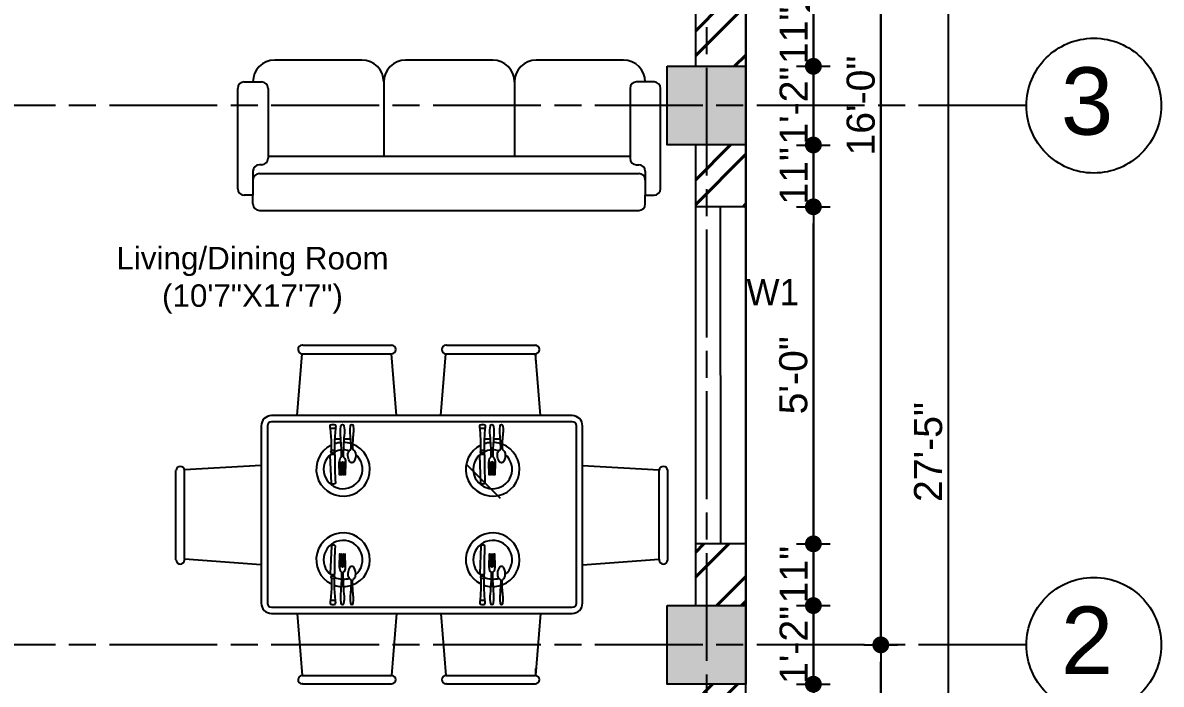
# Model space of a CAD drawing. Header units: inches. Extents: x 115570 to 265311, y 61168 to 314550.
# Drawn here: x 143302 to 143504.6, y 71474.3 to 71592 of the extents above; entities that cross this region are included whole.
import ezdxf

# ---------------------------------------------------------------- set-up
doc = ezdxf.new("R2010")
doc.units = ezdxf.units.IN
doc.header["$MEASUREMENT"] = 0
doc.linetypes.add('ACAD_ISO08W100', pattern=[36, 24, -3, 6, -3])
doc.layers.get('0').update_dxf_attribs({"lineweight": 25})
doc.layers.add('0 wall', color=7, linetype='Continuous', lineweight=40)
doc.layers.add('0_center line', color=4, linetype='ACAD_ISO08W100', transparency=0.5)
doc.layers.add('doors and windows', color=240, linetype='Continuous')
doc.styles.add('arial.', font='arial.ttf')
doc.styles.add('bimal', font='comic.ttf')
doc.styles.get("Standard").update_dxf_attribs({"font": 'arial.ttf'})
doc.dimstyles.new('interior dimension', dxfattribs={"dimscale": 0, "dimtxt": 5, "dimasz": 3, "dimexe": 3, "dimexo": 3, "dimgap": 1, "dimtad": 1, "dimdec": 0, "dimrnd": 0.25, "dimzin": 3, "dimdsep": 46, "dimlunit": 4, "dimtxsty": 'arial.', "dimblk": 'DOT', "dimcen": 3, "dimdle": 6, "dimclrd": 4, "dimclre": 256, "dimclrt": 7, "dimazin": 0, "dimtfac": 1, "dimtdec": 0, "dimtix": 1, "dimtmove": 2, "dimatfit": 3, "dimfxl": 3, "dimfxlon": 1, "dimtolj": 1, "dimtzin": 0, "dimlwd": -1, "dimlwe": -1, "dimarcsym": 0})
pattern_1 = [(45, (35881.594, 36904.559), (-6.6291261, 6.6291261), []), (45, (35886.014, 36904.559), (-6.6291261, 6.6291261), [])]

# ---------------------------------------------------------------- blocks, each defined once
blk = doc.blocks.new('_Dot')
at = {"color": 0, "linetype": 'ByBlock', "lineweight": -2}
blk.add_line((-0.5, 0), (-1, 0), dxfattribs=at)
at = {"color": 0, "linetype": 'ByBlock', "const_width": 0.5}
blk.add_lwpolyline([(-0.25, 0, 1), (0.25, 0, 1)], format="xyb", close=True, dxfattribs=at)
blk = doc.blocks.new('*D121')
at = {"transparency": 16777216}
for p, q in [((143289.92, 71463.28), (143289.92, 71457.28)), ((143328.92, 71460.28), (143328.92, 71463.28))]:
    blk.add_line(p, q, dxfattribs=at)
at = {"color": 4, "transparency": 16777216}
blk.add_line((143325.92, 71460.28), (143292.92, 71460.28), dxfattribs=at)
at = {"layer": 'Defpoints', "color": 0, "transparency": 16777216}
for p in [(143289.92, 71474.26), (143289.92, 71460.28), (143328.92, 71460.25)]:
    blk.add_point(p, dxfattribs=at)
at = {"color": 4, "transparency": 16777216, "xscale": 3, "yscale": 3, "zscale": 3, "rotation": 180}
blk.add_blockref('_Dot', (143289.92, 71460.28), dxfattribs=at)
at = {"color": 4, "transparency": 16777216, "xscale": 3, "yscale": 3, "zscale": 3}
blk.add_blockref('_Dot', (143328.92, 71460.28), dxfattribs=at)
at = {"color": 7, "transparency": 16777216, "insert": (143309.42, 71463.83), "char_height": 5, "attachment_point": 5, "style": 'arial.'}
blk.add_mtext('\\A1;3\'-3"', dxfattribs=at)
blk = doc.blocks.new('*D136')
at = {"transparency": 16777216}
for p, q in [((143439.66, 71474.26), (143445.66, 71474.26)), ((143439.66, 71400.92), (143445.66, 71400.92))]:
    blk.add_line(p, q, dxfattribs=at)
at = {"color": 4, "transparency": 16777216}
blk.add_line((143442.66, 71403.92), (143442.66, 71471.26), dxfattribs=at)
at = {"layer": 'Defpoints', "color": 0, "transparency": 16777216}
for p in [(143430.66, 71474.26), (143442.66, 71474.26), (143430.66, 71400.92)]:
    blk.add_point(p, dxfattribs=at)
at = {"color": 4, "transparency": 16777216, "xscale": 3, "yscale": 3, "zscale": 3}
for p, rotation in [((143442.66, 71474.26), 90), ((143442.66, 71400.92), 270)]:
    blk.add_blockref('_Dot', p, dxfattribs=dict(at, rotation=rotation))
at = {"color": 7, "transparency": 16777216, "insert": (143439.11, 71437.59), "char_height": 5, "attachment_point": 5, "rotation": 90, "style": 'arial.'}
blk.add_mtext('\\A1;6\'-1"', dxfattribs=at)
blk = doc.blocks.new('*D137')
at = {"color": 4, "transparency": 16777216}
for p, q in [((143442.66, 71491.26), (143442.66, 71494.26)), ((143442.66, 71474.26), (143442.66, 71488.26)), ((143442.66, 71471.26), (143442.66, 71468.26))]:
    blk.add_line(p, q, dxfattribs=at)
at = {"transparency": 16777216}
for p, q in [((143439.66, 71488.26), (143445.66, 71488.26)), ((143439.66, 71474.26), (143445.66, 71474.26))]:
    blk.add_line(p, q, dxfattribs=at)
at = {"layer": 'Defpoints', "color": 0, "transparency": 16777216}
for p in [(143430.66, 71488.26), (143442.66, 71488.26), (143430.66, 71474.26)]:
    blk.add_point(p, dxfattribs=at)
at = {"color": 4, "transparency": 16777216, "xscale": 3, "yscale": 3, "zscale": 3}
for p, rotation in [((143442.66, 71488.26), 270), ((143442.66, 71474.26), 90)]:
    blk.add_blockref('_Dot', p, dxfattribs=dict(at, rotation=rotation))
at = {"color": 7, "transparency": 16777216, "insert": (143439.15, 71481.26), "char_height": 5, "attachment_point": 5, "rotation": 90, "style": 'arial.'}
blk.add_mtext('\\A1;1\'-2"', dxfattribs=at)
blk = doc.blocks.new('*D138')
at = {"color": 4, "transparency": 16777216}
for p, q in [((143442.66, 71502.25), (143442.66, 71505.25)), ((143442.66, 71488.26), (143442.66, 71499.25)), ((143442.66, 71485.26), (143442.66, 71482.26))]:
    blk.add_line(p, q, dxfattribs=at)
at = {"transparency": 16777216}
for p, q in [((143439.66, 71499.25), (143445.66, 71499.25)), ((143439.66, 71488.26), (143445.66, 71488.26))]:
    blk.add_line(p, q, dxfattribs=at)
at = {"layer": 'Defpoints', "color": 0, "transparency": 16777216}
for p in [(143430.66, 71499.25), (143442.66, 71499.25), (143430.66, 71488.26)]:
    blk.add_point(p, dxfattribs=at)
at = {"color": 4, "transparency": 16777216, "xscale": 3, "yscale": 3, "zscale": 3}
for p, rotation in [((143442.66, 71499.25), 270), ((143442.66, 71488.26), 90)]:
    blk.add_blockref('_Dot', p, dxfattribs=dict(at, rotation=rotation))
at = {"color": 7, "transparency": 16777216, "insert": (143439.15, 71493.76), "char_height": 5, "attachment_point": 5, "rotation": 90, "style": 'arial.'}
blk.add_mtext('\\A1;11"', dxfattribs=at)
blk = doc.blocks.new('*D139')
at = {"transparency": 16777216}
for p, q in [((143439.66, 71559.25), (143445.66, 71559.25)), ((143439.66, 71499.25), (143445.66, 71499.25))]:
    blk.add_line(p, q, dxfattribs=at)
at = {"color": 4, "transparency": 16777216}
blk.add_line((143442.66, 71502.25), (143442.66, 71556.25), dxfattribs=at)
at = {"layer": 'Defpoints', "color": 0, "transparency": 16777216}
for p in [(143430.66, 71559.25), (143442.66, 71559.25), (143430.66, 71499.25)]:
    blk.add_point(p, dxfattribs=at)
at = {"color": 4, "transparency": 16777216, "xscale": 3, "yscale": 3, "zscale": 3}
for p, rotation in [((143442.66, 71559.25), 90), ((143442.66, 71499.25), 270)]:
    blk.add_blockref('_Dot', p, dxfattribs=dict(at, rotation=rotation))
at = {"color": 7, "transparency": 16777216, "insert": (143439.11, 71529.25), "char_height": 5, "attachment_point": 5, "rotation": 90, "style": 'arial.'}
blk.add_mtext('\\A1;5\'-0"', dxfattribs=at)
blk = doc.blocks.new('*D140')
at = {"color": 4, "transparency": 16777216}
for p, q in [((143442.66, 71573.25), (143442.66, 71576.25)), ((143442.66, 71559.25), (143442.66, 71570.25)), ((143442.66, 71556.25), (143442.66, 71553.25))]:
    blk.add_line(p, q, dxfattribs=at)
at = {"transparency": 16777216}
for p, q in [((143439.66, 71570.25), (143445.66, 71570.25)), ((143439.66, 71559.25), (143445.66, 71559.25))]:
    blk.add_line(p, q, dxfattribs=at)
at = {"layer": 'Defpoints', "color": 0, "transparency": 16777216}
for p in [(143430.66, 71570.25), (143442.66, 71570.25), (143430.66, 71559.25)]:
    blk.add_point(p, dxfattribs=at)
at = {"color": 4, "transparency": 16777216, "xscale": 3, "yscale": 3, "zscale": 3}
for p, rotation in [((143442.66, 71570.25), 270), ((143442.66, 71559.25), 90)]:
    blk.add_blockref('_Dot', p, dxfattribs=dict(at, rotation=rotation))
at = {"color": 7, "transparency": 16777216, "insert": (143439.15, 71564.75), "char_height": 5, "attachment_point": 5, "rotation": 90, "style": 'arial.'}
blk.add_mtext('\\A1;11"', dxfattribs=at)
blk = doc.blocks.new('*D141')
at = {"color": 4, "transparency": 16777216}
for p, q in [((143442.66, 71587.26), (143442.66, 71590.26)), ((143442.66, 71570.25), (143442.66, 71584.26)), ((143442.66, 71567.25), (143442.66, 71564.25))]:
    blk.add_line(p, q, dxfattribs=at)
at = {"transparency": 16777216}
for p, q in [((143439.66, 71584.26), (143445.66, 71584.26)), ((143439.66, 71570.25), (143445.66, 71570.25))]:
    blk.add_line(p, q, dxfattribs=at)
at = {"layer": 'Defpoints', "color": 0, "transparency": 16777216}
for p in [(143430.66, 71584.26), (143442.66, 71584.26), (143430.66, 71570.25)]:
    blk.add_point(p, dxfattribs=at)
at = {"color": 4, "transparency": 16777216, "xscale": 3, "yscale": 3, "zscale": 3}
for p, rotation in [((143442.66, 71584.26), 270), ((143442.66, 71570.25), 90)]:
    blk.add_blockref('_Dot', p, dxfattribs=dict(at, rotation=rotation))
at = {"color": 7, "transparency": 16777216, "insert": (143439.15, 71577.26), "char_height": 5, "attachment_point": 5, "rotation": 90, "style": 'arial.'}
blk.add_mtext('\\A1;1\'-2"', dxfattribs=at)
blk = doc.blocks.new('*D142')
at = {"color": 4, "transparency": 16777216}
for p, q in [((143442.66, 71598.26), (143442.66, 71601.26)), ((143442.66, 71584.26), (143442.66, 71595.26)), ((143442.66, 71581.26), (143442.66, 71578.26))]:
    blk.add_line(p, q, dxfattribs=at)
at = {"transparency": 16777216}
for p, q in [((143439.66, 71595.26), (143445.66, 71595.26)), ((143439.66, 71584.26), (143445.66, 71584.26))]:
    blk.add_line(p, q, dxfattribs=at)
at = {"layer": 'Defpoints', "color": 0, "transparency": 16777216}
for p in [(143430.66, 71595.26), (143442.66, 71595.26), (143430.66, 71584.26)]:
    blk.add_point(p, dxfattribs=at)
at = {"color": 4, "transparency": 16777216, "xscale": 3, "yscale": 3, "zscale": 3}
for p, rotation in [((143442.66, 71595.26), 270), ((143442.66, 71584.26), 90)]:
    blk.add_blockref('_Dot', p, dxfattribs=dict(at, rotation=rotation))
at = {"color": 7, "transparency": 16777216, "insert": (143439.15, 71589.76), "char_height": 5, "attachment_point": 5, "rotation": 90, "style": 'arial.'}
blk.add_mtext('\\A1;11"', dxfattribs=at)
blk = doc.blocks.new('*D146')
at = {"transparency": 16777216}
for p, q in [((143451.66, 71481.26), (143457.66, 71481.26)), ((143451.66, 71357.92), (143457.66, 71357.92))]:
    blk.add_line(p, q, dxfattribs=at)
at = {"color": 4, "transparency": 16777216}
blk.add_line((143454.66, 71360.92), (143454.66, 71478.26), dxfattribs=at)
at = {"layer": 'Defpoints', "color": 0, "transparency": 16777216}
for p in [(143430.66, 71481.26), (143454.66, 71481.26), (143430.66, 71357.92)]:
    blk.add_point(p, dxfattribs=at)
at = {"color": 4, "transparency": 16777216, "xscale": 3, "yscale": 3, "zscale": 3}
for p, rotation in [((143454.66, 71481.26), 90), ((143454.66, 71357.92), 270)]:
    blk.add_blockref('_Dot', p, dxfattribs=dict(at, rotation=rotation))
at = {"color": 7, "transparency": 16777216, "insert": (143451.11, 71419.59), "char_height": 5, "attachment_point": 5, "rotation": 90, "style": 'arial.'}
blk.add_mtext('\\A1;10\'-3"', dxfattribs=at)
blk = doc.blocks.new('*D147')
at = {"transparency": 16777216}
for p, q in [((143451.66, 71673.26), (143457.66, 71673.26)), ((143451.66, 71481.26), (143457.66, 71481.26))]:
    blk.add_line(p, q, dxfattribs=at)
at = {"color": 4, "transparency": 16777216}
blk.add_line((143454.66, 71484.26), (143454.66, 71670.26), dxfattribs=at)
at = {"layer": 'Defpoints', "color": 0, "transparency": 16777216}
for p in [(143430.66, 71673.26), (143454.66, 71673.26), (143430.66, 71481.26)]:
    blk.add_point(p, dxfattribs=at)
at = {"color": 4, "transparency": 16777216, "xscale": 3, "yscale": 3, "zscale": 3}
for p, rotation in [((143454.66, 71673.26), 90), ((143454.66, 71481.26), 270)]:
    blk.add_blockref('_Dot', p, dxfattribs=dict(at, rotation=rotation))
at = {"color": 7, "transparency": 16777216, "insert": (143451.11, 71577.26), "char_height": 5, "attachment_point": 5, "rotation": 90, "style": 'arial.'}
blk.add_mtext('\\A1;16\'-0"', dxfattribs=at)
blk = doc.blocks.new('*D148')
at = {"transparency": 16777216}
for p, q in [((143463.66, 71680.26), (143469.66, 71680.26)), ((143463.66, 71350.92), (143469.66, 71350.92))]:
    blk.add_line(p, q, dxfattribs=at)
at = {"color": 4, "transparency": 16777216}
blk.add_line((143466.66, 71677.26), (143466.66, 71353.92), dxfattribs=at)
at = {"layer": 'Defpoints', "color": 0, "transparency": 16777216}
for p in [(143430.66, 71680.26), (143430.66, 71350.92), (143466.66, 71350.92)]:
    blk.add_point(p, dxfattribs=at)
at = {"color": 4, "transparency": 16777216, "xscale": 3, "yscale": 3, "zscale": 3}
for p, rotation in [((143466.66, 71680.26), 90), ((143466.66, 71350.92), 270)]:
    blk.add_blockref('_Dot', p, dxfattribs=dict(at, rotation=rotation))
at = {"color": 7, "transparency": 16777216, "insert": (143463.11, 71515.59), "char_height": 5, "attachment_point": 5, "rotation": 90, "style": 'arial.'}
blk.add_mtext('\\A1;27\'-5"', dxfattribs=at)

msp = doc.modelspace()

# ---------------------------------------------------------------- hatches: boundary and pattern name
h = msp.add_hatch(color=256)
h.dxf.hatch_style = 1
h.paths.add_polyline_path([(143416.66, 71570.26), (143430.66, 71570.26), (143430.66, 71584.26), (143416.66, 71584.26)])
h = msp.add_hatch(color=256)
h.dxf.hatch_style = 1
h.paths.add_polyline_path([(143416.66, 71474.26), (143430.66, 71474.26), (143430.66, 71488.26), (143416.66, 71488.26)])
at = {"layer": '0 wall', "transparency": 33554585}
h = msp.add_hatch(dxfattribs=at)
h.set_pattern_fill('ANSI32', color=256, scale=25)
h.set_pattern_definition(pattern_1)
h.paths.add_polyline_path([(143430.66, 71595.26), (143421.66, 71595.26), (143421.66, 71584.26), (143430.66, 71584.26)])
h.paths.add_polyline_path([(143430.66, 71666.26), (143421.66, 71666.26), (143421.66, 71655.26), (143430.66, 71655.26)])
h.paths.add_polyline_path([(143416.66, 71680.26), (143407.29, 71680.26), (143407.29, 71671.26), (143416.66, 71671.26)])
h.paths.add_polyline_path([(143347.29, 71680.26), (143337.91, 71680.26), (143337.91, 71671.26), (143347.29, 71671.26)])
h = msp.add_hatch(dxfattribs=at)
h.set_pattern_fill('ANSI32', color=256, scale=25)
h.set_pattern_definition(pattern_1)
h.paths.add_polyline_path([(143430.66, 71570.26), (143421.66, 71570.26), (143421.66, 71559.25), (143430.66, 71559.25)])
h.paths.add_polyline_path([(143430.66, 71499.25), (143421.66, 71499.25), (143421.66, 71488.26), (143430.66, 71488.26)])
h = msp.add_hatch(dxfattribs=at)
h.set_pattern_fill('ANSI32', color=256, scale=25)
h.set_pattern_definition(pattern_1)
h.paths.add_polyline_path([(143182.54, 71359.92), (143149.17, 71359.92), (143149.17, 71350.92), (143182.54, 71350.92)])
h.paths.add_polyline_path([(143275.91, 71359.92), (143242.54, 71359.92), (143242.54, 71350.92), (143275.91, 71350.92), (143275.91, 71350.93)])
h.paths.add_polyline_path([(143323.29, 71359.92), (143289.91, 71359.92), (143289.91, 71350.92), (143323.29, 71350.92)])
h.paths.add_polyline_path([(143416.66, 71359.92), (143383.29, 71359.92), (143383.29, 71350.92), (143416.66, 71350.92)])
h.paths.add_polyline_path([(143430.66, 71474.25), (143430.66, 71474.26), (143421.66, 71474.26), (143421.66, 71460.26), (143328.92, 71460.25), (143328.92, 71456.25), (143421.66, 71456.26), (143421.66, 71400.92), (143430.66, 71400.92)])

# ---------------------------------------------------------------- linework, layer by layer
for p, q in [((143421.66, 71666.26), (143421.66, 71584.26)), ((143430.66, 71666.26), (143430.66, 71584.26)), ((143362.32, 71585.36), (143346.8, 71585.36)), ((143385.6, 71585.36), (143370.08, 71585.36)), ((143408.87, 71585.36), (143393.35, 71585.36)), ((143340.21, 71562.47), (143340.21, 71580.31)), ((143341.37, 71581.48), (143344.47, 71581.48)), ((143345.64, 71580.31), (143345.64, 71567.9)), ((143366.2, 71581.48), (143366.2, 71568.29)), ((143389.47, 71581.48), (143389.47, 71568.29)), ((143410.04, 71580.31), (143410.04, 71567.9)), ((143414.3, 71581.48), (143411.2, 71581.48)), ((143415.47, 71562.47), (143415.47, 71580.31)), ((143421.66, 71570.25), (143421.66, 71488.25)), ((143430.66, 71570.25), (143430.66, 71488.25)), ((143345.64, 71568.29), (143410.04, 71568.29)), ((143344.47, 71566.73), (143344.08, 71566.73)), ((143411.2, 71566.73), (143411.59, 71566.73)), ((143342.92, 71565.57), (143342.92, 71563.63)), ((143342.92, 71564.02), (143342.92, 71561.3)), ((143344.08, 71565.18), (143411.59, 71565.18)), ((143412.75, 71565.57), (143412.75, 71563.63)), ((143412.75, 71564.02), (143412.75, 71561.3)), ((143342.92, 71561.3), (143341.37, 71561.3)), ((143342.92, 71559.75), (143342.92, 71561.3)), ((143412.75, 71559.75), (143412.75, 71561.3)), ((143412.75, 71561.3), (143414.3, 71561.3)), ((143344.08, 71558.59), (143411.59, 71558.59)), ((143351.8, 71534.63), (143351.68, 71534.63)), ((143351.8, 71534.63), (143367.48, 71534.63)), ((143367.48, 71534.63), (143367.48, 71534.63)), ((143367.48, 71534.63), (143367.6, 71534.63)), ((143377.37, 71534.63), (143377.25, 71534.63)), ((143377.37, 71534.63), (143393.06, 71534.63)), ((143393.05, 71534.63), (143393.18, 71534.63)), ((143393.06, 71534.63), (143393.06, 71534.63)), ((143350.78, 71522.08), (143351.67, 71533.1)), ((143351.68, 71533.1), (143367.6, 71533.1)), ((143368.5, 71522.08), (143367.6, 71533.1)), ((143376.36, 71522.08), (143377.25, 71533.1)), ((143377.25, 71533.1), (143393.18, 71533.1)), ((143394.07, 71522.08), (143393.18, 71533.1)), ((143393.28, 71531.87), (143393.28, 71533.11)), ((143376.91, 71528.85), (143376.99, 71528.85)), ((143393.45, 71528.85), (143393.53, 71528.85)), ((143399.75, 71522.08), (143346.22, 71522.08)), ((143344.39, 71520.25), (143344.39, 71488.68)), ((143345.49, 71520.25), (143345.49, 71488.68)), ((143399.75, 71520.98), (143346.22, 71520.98)), ((143357.59, 71519.78), (143356.74, 71519.78)), ((143384.21, 71519.78), (143383.36, 71519.78)), ((143400.48, 71488.68), (143400.48, 71520.25)), ((143401.58, 71488.68), (143401.58, 71520.25)), ((143358.58, 71517.9), (143357.46, 71517.9)), ((143360.33, 71517.9), (143359.1, 71517.9)), ((143385.2, 71517.9), (143384.09, 71517.9)), ((143386.95, 71517.9), (143385.72, 71517.9)), ((143357.45, 71515.87), (143356.88, 71515.87)), ((143357.45, 71515.45), (143356.88, 71515.45)), ((143357.45, 71515.17), (143356.88, 71515.17)), ((143358.7, 71515.38), (143358.98, 71515.38)), ((143360.63, 71516.59), (143360.4, 71516.59)), ((143360.63, 71516.23), (143360.4, 71516.23)), ((143384.07, 71515.87), (143383.5, 71515.87)), ((143384.07, 71515.45), (143383.5, 71515.45)), ((143384.07, 71515.17), (143383.5, 71515.17)), ((143385.33, 71515.38), (143385.6, 71515.38)), ((143387.26, 71516.59), (143387.02, 71516.59)), ((143387.26, 71516.23), (143387.02, 71516.23)), ((143344.39, 71513.2), (143330.75, 71512.42)), ((143358.98, 71514.9), (143358.7, 71514.9)), ((143387, 71507.34), (143381, 71513.34)), ((143385.6, 71514.9), (143385.33, 71514.9)), ((143401.58, 71513.2), (143415.22, 71512.42)), ((143329.23, 71496.38), (143329.23, 71512.31)), ((143330.77, 71512.18), (143330.76, 71512.3)), ((143330.76, 71512.18), (143330.77, 71512.18)), ((143330.77, 71496.5), (143330.77, 71512.18)), ((143415.2, 71512.18), (143415.21, 71512.3)), ((143415.2, 71496.5), (143415.2, 71512.18)), ((143415.21, 71512.18), (143415.2, 71512.18)), ((143416.74, 71496.38), (143416.74, 71512.31)), ((143330.77, 71496.5), (143330.76, 71496.38)), ((143344.39, 71495.49), (143330.77, 71496.5)), ((143401.58, 71495.49), (143415.2, 71496.5)), ((143415.2, 71496.5), (143415.21, 71496.38)), ((143357.45, 71493.76), (143356.88, 71493.76)), ((143357.45, 71493.48), (143356.88, 71493.48)), ((143357.45, 71493.06), (143356.88, 71493.06)), ((143358.98, 71494.03), (143358.7, 71494.03)), ((143358.7, 71493.55), (143358.98, 71493.55)), ((143384.07, 71493.76), (143383.5, 71493.76)), ((143384.07, 71493.48), (143383.5, 71493.48)), ((143384.07, 71493.06), (143383.5, 71493.06)), ((143385.6, 71494.03), (143385.33, 71494.03)), ((143385.33, 71493.55), (143385.6, 71493.55)), ((143360.63, 71492.69), (143360.4, 71492.69)), ((143360.63, 71492.34), (143360.4, 71492.34)), ((143387.26, 71492.69), (143387.02, 71492.69)), ((143387.26, 71492.34), (143387.02, 71492.34)), ((143357.59, 71489.15), (143356.74, 71489.15)), ((143384.21, 71489.15), (143383.36, 71489.15)), ((143346.22, 71487.95), (143399.75, 71487.95)), ((143346.22, 71486.85), (143399.75, 71486.85)), ((143350.78, 71486.85), (143351.67, 71475.82)), ((143368.5, 71486.85), (143367.6, 71475.83)), ((143376.36, 71486.85), (143377.25, 71475.82)), ((143394.07, 71486.85), (143393.18, 71475.83)), ((143367.87, 71480.08), (143367.95, 71480.08)), ((143393.45, 71480.08), (143393.53, 71480.08)), ((143393.28, 71475.82), (143393.28, 71477.06)), ((143351.68, 71475.83), (143367.6, 71475.83)), ((143377.25, 71475.83), (143393.18, 71475.83)), ((143351.8, 71474.3), (143351.68, 71474.3)), ((143351.8, 71474.3), (143367.48, 71474.3)), ((143367.48, 71474.3), (143367.6, 71474.3)), ((143367.48, 71474.3), (143367.48, 71474.3)), ((143377.37, 71474.3), (143377.25, 71474.3)), ((143377.37, 71474.3), (143393.06, 71474.3)), ((143393.05, 71474.3), (143393.18, 71474.3)), ((143393.06, 71474.3), (143393.06, 71474.3))]:
    msp.add_line(p, q)
at = {"transparency": 33554508}
for points in [[(143099.17, 71716.26), (143466.66, 71716.26), (143466.66, 71314.92), (143099.17, 71314.92)], [(143111.17, 71704.26), (143454.66, 71704.26), (143454.66, 71326.92), (143111.17, 71326.92)], [(143123.17, 71692.26), (143442.66, 71692.26), (143442.66, 71338.92), (143123.17, 71338.92)]]:
    msp.add_lwpolyline(points, close=True, dxfattribs=at)
for points in [[(143135.17, 71350.93), (143430.66, 71350.93), (143430.66, 71680.26), (143135.17, 71680.26)], [(143416.66, 71584.26), (143430.66, 71584.26), (143430.66, 71570.26), (143416.66, 71570.26)], [(143416.66, 71488.26), (143430.66, 71488.26), (143430.66, 71474.26), (143416.66, 71474.26)]]:
    msp.add_lwpolyline(points, close=True)
for points in [[(143357.59, 71520.41, -0.204141), (143357.59, 71519.78), (143357.45, 71517.62), (143357.45, 71515.87), (143357.52, 71515.59), (143357.45, 71515.45), (143357.45, 71515.17), (143357.52, 71514.97, 0.015744), (143357.59, 71510.07, -0.538165), (143356.88, 71510.07), (143356.68, 71514.97), (143356.88, 71515.17), (143356.88, 71515.45), (143356.81, 71515.59), (143356.88, 71515.87), (143356.88, 71517.62), (143356.74, 71519.78, -0.204141), (143356.74, 71520.41), (143356.95, 71520.48), (143357.38, 71520.48)], [(143360.81, 71519.68), (143360.81, 71519.2, 0.013852), (143360.63, 71516.59), (143360.63, 71516.23, 0.321801), (143360.84, 71515.94, -0.220637), (143361.2, 71515.35, -0.151079), (143360.93, 71513.94, -0.601255), (143360.1, 71513.94, -0.098298), (143359.81, 71514.93, -0.173345), (143360.01, 71515.76, -0.127575), (143360.28, 71516, 0.108886), (143360.4, 71516.23), (143360.4, 71516.59, 0.013852), (143360.22, 71519.2), (143360.22, 71519.68), (143360.28, 71520.27, -0.903848), (143360.75, 71520.27)], [(143384.21, 71520.41, -0.204141), (143384.21, 71519.78), (143384.07, 71517.62), (143384.07, 71515.87), (143384.14, 71515.59), (143384.07, 71515.45), (143384.07, 71515.17), (143384.14, 71514.97, 0.015744), (143384.21, 71510.07, -0.538165), (143383.5, 71510.07), (143383.3, 71514.97), (143383.5, 71515.17), (143383.5, 71515.45), (143383.43, 71515.59), (143383.5, 71515.87), (143383.5, 71517.62), (143383.36, 71519.78, -0.204141), (143383.36, 71520.41), (143383.57, 71520.48), (143384, 71520.48)], [(143387.43, 71519.68), (143387.43, 71519.2, 0.013852), (143387.26, 71516.59), (143387.26, 71516.23, 0.321801), (143387.46, 71515.94, -0.220637), (143387.82, 71515.35, -0.151079), (143387.55, 71513.94, -0.601255), (143386.72, 71513.94, -0.098298), (143386.43, 71514.93, -0.173345), (143386.64, 71515.76, -0.127575), (143386.9, 71516, 0.108886), (143387.02, 71516.23), (143387.02, 71516.59, 0.013852), (143386.84, 71519.2), (143386.84, 71519.68), (143386.9, 71520.27, -0.903848), (143387.37, 71520.27)], [(143357.59, 71488.51, 0.204141), (143357.59, 71489.15), (143357.45, 71491.31), (143357.45, 71493.06), (143357.52, 71493.34), (143357.45, 71493.48), (143357.45, 71493.76), (143357.52, 71493.96, -0.015744), (143357.59, 71498.85, 0.538165), (143356.88, 71498.85), (143356.68, 71493.96), (143356.88, 71493.76), (143356.88, 71493.48), (143356.81, 71493.34), (143356.88, 71493.06), (143356.88, 71491.31), (143356.74, 71489.15, 0.204141), (143356.74, 71488.51), (143356.95, 71488.44), (143357.38, 71488.44)], [(143384.21, 71488.51, 0.204141), (143384.21, 71489.15), (143384.07, 71491.31), (143384.07, 71493.06), (143384.14, 71493.34), (143384.07, 71493.48), (143384.07, 71493.76), (143384.14, 71493.96, -0.015744), (143384.21, 71498.85, 0.538165), (143383.5, 71498.85), (143383.3, 71493.96), (143383.5, 71493.76), (143383.5, 71493.48), (143383.43, 71493.34), (143383.5, 71493.06), (143383.5, 71491.31), (143383.36, 71489.15, 0.204141), (143383.36, 71488.51), (143383.57, 71488.44), (143384, 71488.44)], [(143360.81, 71489.25), (143360.81, 71489.73, -0.013852), (143360.63, 71492.34), (143360.63, 71492.69, -0.321801), (143360.84, 71492.99, 0.220637), (143361.2, 71493.58, 0.151079), (143360.93, 71494.99, 0.601255), (143360.1, 71494.99, 0.098298), (143359.81, 71493.99, 0.173345), (143360.01, 71493.17, 0.127575), (143360.28, 71492.93, -0.108886), (143360.4, 71492.69), (143360.4, 71492.34, -0.013852), (143360.22, 71489.73), (143360.22, 71489.25), (143360.28, 71488.66, 0.903848), (143360.75, 71488.66)], [(143387.43, 71489.25), (143387.43, 71489.73, -0.013852), (143387.26, 71492.34), (143387.26, 71492.69, -0.321801), (143387.46, 71492.99, 0.220637), (143387.82, 71493.58, 0.151079), (143387.55, 71494.99, 0.601255), (143386.72, 71494.99, 0.098298), (143386.43, 71493.99, 0.173345), (143386.64, 71493.17, 0.127575), (143386.9, 71492.93, -0.108886), (143387.02, 71492.69), (143387.02, 71492.34, -0.013852), (143386.84, 71489.73), (143386.84, 71489.25), (143386.9, 71488.66, 0.903848), (143387.37, 71488.66)]]:
    msp.add_lwpolyline(points, format="xyb", close=True)
for points in [[(143359.12, 71520.26), (143359.19, 71519.57), (143359.19, 71519.01, 0.012883), (143358.98, 71515.38), (143358.98, 71514.9, 0.236068), (143359.26, 71514.47, -0.098033), (143359.4, 71513.71), (143359.33, 71511.54), (143359.26, 71511.54), (143359.19, 71513.71), (143359.12, 71513.71), (143359.05, 71511.54), (143358.98, 71511.54), (143358.91, 71513.78), (143358.84, 71513.85), (143358.78, 71513.78), (143358.7, 71511.54), (143358.63, 71511.54), (143358.56, 71513.71), (143358.49, 71513.71), (143358.42, 71511.54), (143358.35, 71511.54), (143358.28, 71513.71), (143358.42, 71514.47, 0.236068), (143358.7, 71514.9), (143358.7, 71515.38, 0.012883), (143358.49, 71519.01), (143358.49, 71519.57), (143358.56, 71520.26, -0.761905), (143359.12, 71520.26, -0.027392)], [(143385.74, 71520.26), (143385.81, 71519.57), (143385.81, 71519.01, 0.012883), (143385.6, 71515.38), (143385.6, 71514.9, 0.236068), (143385.88, 71514.47, -0.098033), (143386.02, 71513.71), (143385.95, 71511.54), (143385.88, 71511.54), (143385.81, 71513.71), (143385.74, 71513.71), (143385.67, 71511.54), (143385.6, 71511.54), (143385.53, 71513.78), (143385.46, 71513.85), (143385.4, 71513.78), (143385.33, 71511.54), (143385.25, 71511.54), (143385.18, 71513.71), (143385.11, 71513.71), (143385.04, 71511.54), (143384.97, 71511.54), (143384.9, 71513.71), (143385.04, 71514.47, 0.236068), (143385.33, 71514.9), (143385.33, 71515.38, 0.012883), (143385.11, 71519.01), (143385.11, 71519.57), (143385.18, 71520.26, -0.761905), (143385.74, 71520.26, -0.027392)], [(143359.12, 71488.66), (143359.19, 71489.36), (143359.19, 71489.91, -0.012883), (143358.98, 71493.55), (143358.98, 71494.03, -0.236068), (143359.26, 71494.45, 0.098033), (143359.4, 71495.22), (143359.33, 71497.39), (143359.26, 71497.39), (143359.19, 71495.22), (143359.12, 71495.22), (143359.05, 71497.39), (143358.98, 71497.39), (143358.91, 71495.15), (143358.84, 71495.08), (143358.78, 71495.15), (143358.7, 71497.39), (143358.63, 71497.39), (143358.56, 71495.22), (143358.49, 71495.22), (143358.42, 71497.39), (143358.35, 71497.39), (143358.28, 71495.22), (143358.42, 71494.45, -0.236068), (143358.7, 71494.03), (143358.7, 71493.55, -0.012883), (143358.49, 71489.91), (143358.49, 71489.36), (143358.56, 71488.66, 0.761905), (143359.12, 71488.66, 0.027392)], [(143385.74, 71488.66), (143385.81, 71489.36), (143385.81, 71489.91, -0.012883), (143385.6, 71493.55), (143385.6, 71494.03, -0.236068), (143385.88, 71494.45, 0.098033), (143386.02, 71495.22), (143385.95, 71497.39), (143385.88, 71497.39), (143385.81, 71495.22), (143385.74, 71495.22), (143385.67, 71497.39), (143385.6, 71497.39), (143385.53, 71495.15), (143385.46, 71495.08), (143385.4, 71495.15), (143385.33, 71497.39), (143385.25, 71497.39), (143385.18, 71495.22), (143385.11, 71495.22), (143385.04, 71497.39), (143384.97, 71497.39), (143384.9, 71495.22), (143385.04, 71494.45, -0.236068), (143385.33, 71494.03), (143385.33, 71493.55, -0.012883), (143385.11, 71489.91), (143385.11, 71489.36), (143385.18, 71488.66, 0.761905), (143385.74, 71488.66, 0.027392)]]:
    msp.add_lwpolyline(points, format="xyb")
for centre, radius, start, end in [((143346.8, 71581.48), 3.88, 90, 180), ((143362.32, 71581.48), 3.88, 0, 90), ((143370.08, 71581.48), 3.88, 90, 180), ((143385.6, 71581.48), 3.88, 0, 90), ((143393.35, 71581.48), 3.88, 90, 180), ((143408.87, 71581.48), 3.88, 0, 90), ((143341.37, 71580.31), 1.16, 90, 180), ((143344.47, 71580.31), 1.16, 0, 90), ((143411.2, 71580.31), 1.16, 90, 180), ((143414.3, 71580.31), 1.16, 0, 90), ((143344.47, 71567.9), 1.16, 270, 0), ((143411.2, 71567.9), 1.16, 180, 270), ((143344.08, 71565.57), 1.16, 90, 180), ((143411.59, 71565.57), 1.16, 0, 90), ((143344.08, 71564.02), 1.16, 90, 180), ((143411.59, 71564.02), 1.16, 0, 90), ((143341.37, 71562.47), 1.16, 180, 270), ((143414.3, 71562.47), 1.16, 270, 0), ((143344.08, 71559.75), 1.16, 180, 270), ((143411.59, 71559.75), 1.16, 270, 0), ((143351.71, 71533.86), 0.765, 92.4912, 267.9051), ((143367.56, 71533.86), 0.765, 272.0949, 87.5088), ((143377.29, 71533.86), 0.765, 92.4912, 267.9051), ((143393.14, 71533.86), 0.765, 272.0949, 87.5088), ((143346.22, 71520.25), 1.82, 90, 180), ((143399.75, 71520.25), 1.82, 0, 90), ((143346.22, 71520.25), 0.73, 90, 180), ((143399.75, 71520.25), 0.73, 0, 90), ((143358.97, 71512.52), 4.78, 94.2705, 108.6319), ((143358.97, 71512.52), 4.78, 72.8832, 88.8974), ((143385.59, 71512.52), 4.78, 94.2705, 108.6319), ((143385.59, 71512.52), 4.78, 72.8832, 88.8974), ((143358.97, 71512.52), 4.78, 115.9324, 69.431), ((143358.97, 71512.52), 3.46, 127.1674, 49.5823), ((143358.97, 71512.52), 3.46, 94.809, 115.1624), ((143358.97, 71512.52), 3.46, 71.9365, 89.5719), ((143385.59, 71512.52), 4.78, 115.9324, 69.431), ((143385.59, 71512.52), 3.46, 127.1674, 49.5823), ((143385.59, 71512.52), 3.46, 94.809, 115.1624), ((143385.59, 71512.52), 3.46, 71.9365, 89.5719), ((143330, 71512.27), 0.765, 2.4912, 177.9051), ((143415.97, 71512.27), 0.765, 2.0949, 177.5088), ((143358.97, 71496.41), 4.78, 290.569, 244.0676), ((143385.59, 71496.41), 4.78, 290.569, 244.0676), ((143358.97, 71496.41), 3.46, 310.4177, 232.8326), ((143385.59, 71496.41), 3.46, 310.4177, 232.8326), ((143330, 71496.41), 0.765, 182.0949, 357.5088), ((143415.97, 71496.41), 0.765, 182.4912, 357.9051), ((143358.97, 71496.41), 3.46, 244.8376, 265.191), ((143358.97, 71496.41), 3.46, 270.4281, 288.0635), ((143385.59, 71496.41), 3.46, 244.8376, 265.191), ((143385.59, 71496.41), 3.46, 270.4281, 288.0635), ((143358.97, 71496.41), 4.78, 251.3681, 265.7295), ((143358.97, 71496.41), 4.78, 271.1026, 287.1168), ((143385.59, 71496.41), 4.78, 251.3681, 265.7295), ((143385.59, 71496.41), 4.78, 271.1026, 287.1168), ((143346.22, 71488.68), 1.82, 180, 270), ((143346.22, 71488.68), 0.73, 180, 270), ((143399.75, 71488.68), 1.82, 270, 0), ((143399.75, 71488.68), 0.73, 270, 0), ((143351.71, 71475.07), 0.765, 92.0949, 267.5088), ((143367.56, 71475.07), 0.765, 272.4912, 87.9051), ((143377.29, 71475.07), 0.765, 92.0949, 267.5088), ((143393.14, 71475.07), 0.765, 272.4912, 87.9051)]:
    msp.add_arc(centre, radius, start, end)
at = {"layer": '0_center line', "ltscale": 0.8, "transparency": 33554559}
for p, q in [((143423.66, 71728.01), (143423.66, 71303.11)), ((143480.57, 71577.26), (143085.47, 71577.26)), ((143480.57, 71481.26), (143085.47, 71481.26))]:
    msp.add_line(p, q, dxfattribs=at)
at = {"layer": '0_center line', "ltscale": 100, "transparency": 33554687}
for centre in [(143492.57, 71577.26), (143492.57, 71481.26)]:
    msp.add_circle(centre, 12, dxfattribs=at)
at = {"layer": 'doors and windows', "transparency": 33554687}
for p, q in [((143430.66, 71559.25), (143421.66, 71559.25)), ((143426.17, 71499.25), (143426.16, 71559.25)), ((143430.67, 71499.25), (143421.67, 71499.25))]:
    msp.add_line(p, q, dxfattribs=at)

# ---------------------------------------------------------------- texts
at = {"insert": (143342.84, 71552.11), "char_height": 4, "attachment_point": 2}
msp.add_mtext('Living/Dining Room\\P(10\'7"X17\'7")', dxfattribs=at)
at = {"layer": '0_center line', "ltscale": 100, "transparency": 33554687}
for s, p in [('3', (143486.7, 71572.09)), ('2', (143486.7, 71476.09))]:
    msp.add_text(s, height=12, rotation=359.9287, dxfattribs=at).set_placement(p)
at = {"layer": 'doors and windows', "ltscale": 201, "transparency": 33554687, "insert": (143440.11, 71546.4), "char_height": 4.667, "width": 27.9727, "attachment_point": 3, "style": 'bimal'}
msp.add_mtext('W1', dxfattribs=at)

# ---------------------------------------------------------------- dimensions: what is measured, and where the dimension line sits
for base, p1, p2, picture, middle in [((143466.66, 71350.92), (143430.66, 71680.26), (143430.66, 71350.92), '*D148', (143463.11, 71515.59)), ((143454.66, 71673.26), (143430.66, 71481.26), (143430.66, 71673.26), '*D147', (143451.11, 71577.26)), ((143442.66, 71595.26), (143430.66, 71584.26), (143430.66, 71595.26), '*D142', (143439.15, 71589.76)), ((143442.66, 71584.26), (143430.66, 71570.25), (143430.66, 71584.26), '*D141', (143439.15, 71577.26)), ((143442.66, 71570.25), (143430.66, 71559.25), (143430.66, 71570.25), '*D140', (143439.15, 71564.75)), ((143442.66, 71559.25), (143430.66, 71499.25), (143430.66, 71559.25), '*D139', (143439.11, 71529.25)), ((143442.66, 71499.25), (143430.66, 71488.26), (143430.66, 71499.25), '*D138', (143439.15, 71493.76)), ((143442.66, 71488.26), (143430.66, 71474.26), (143430.66, 71488.26), '*D137', (143439.15, 71481.26)), ((143454.66, 71481.26), (143430.66, 71357.92), (143430.66, 71481.26), '*D146', (143451.11, 71419.59)), ((143442.66, 71474.26), (143430.66, 71400.92), (143430.66, 71474.26), '*D136', (143439.11, 71437.59))]:
    dim = msp.add_linear_dim(base=base, p1=p1, p2=p2, angle=90, dimstyle='interior dimension', override={"dimscale": 1})
    dim.commit()
    dim.dimension.update_dxf_attribs({"geometry": picture, "text_midpoint": middle})
dim = msp.add_linear_dim(base=(143289.92, 71460.28), p1=(143328.92, 71460.25), p2=(143289.92, 71474.26), dimstyle='interior dimension', override={"dimscale": 1})
dim.commit()
dim.dimension.update_dxf_attribs({"geometry": '*D121', "text_midpoint": (143309.42, 71463.83)})

doc.saveas('drawing.dxf')
